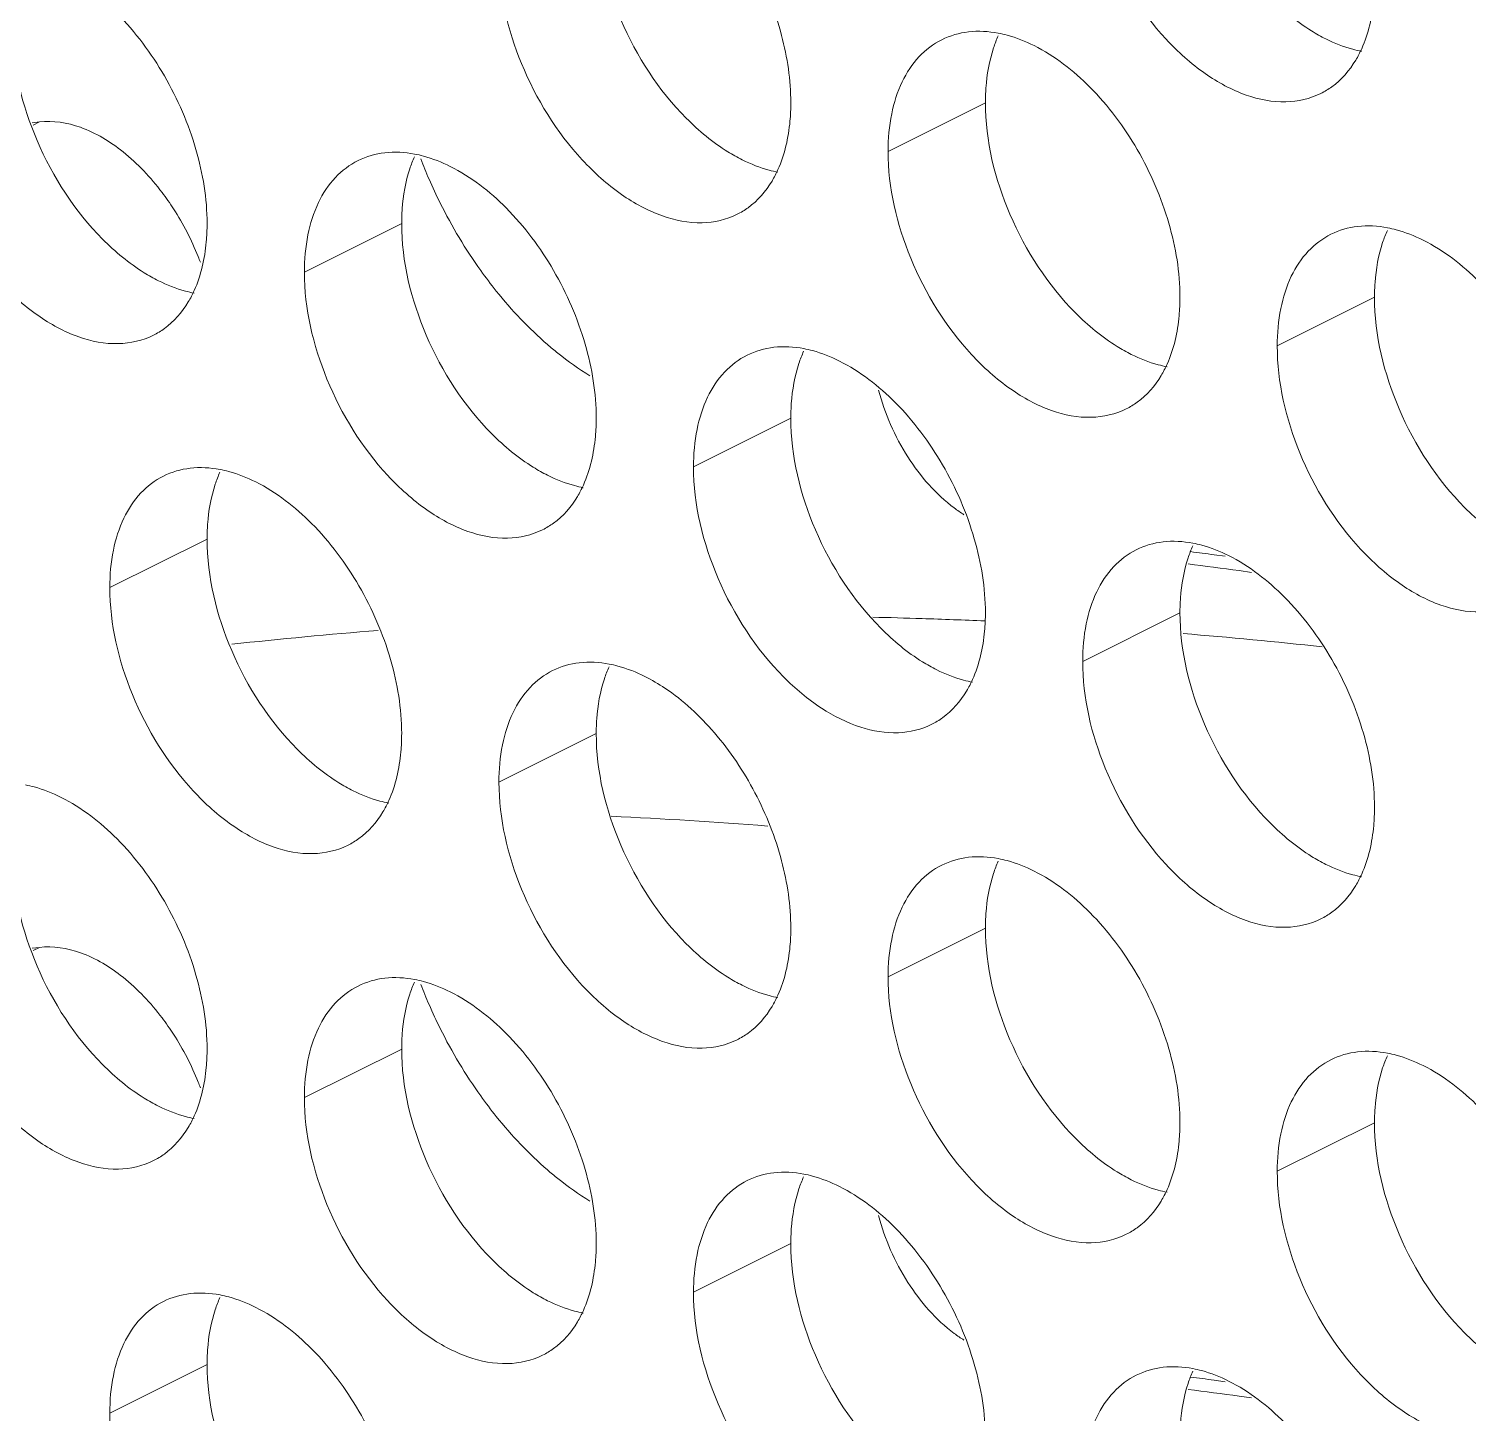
# Model space of a CAD drawing. Header units: millimetres. Extents: x 0 to 2524, y 0 to 1785.
# Drawn here: x 1851.07 to 1859.44, y 785.75 to 793.8 of the extents above; entities that cross this region are included whole.
import ezdxf

# ---------------------------------------------------------------- set-up
doc = ezdxf.new("R2010")
doc.units = ezdxf.units.MM
doc.header["$LTSCALE"] = 0.1
doc.layers.add('标注', color=251, linetype='Continuous', lineweight=9)

msp = doc.modelspace()

# ---------------------------------------------------------------- linework, layer by layer
at = {"layer": '标注'}
for p, q in [((1856.6313, 793.3751), (1856.0656, 793.0922)), ((1851.0885, 793.2583), (1851.1307, 793.2634)), ((1851.0941, 793.245), (1851.1307, 793.2634)), ((1853.2372, 792.6721), (1852.6715, 792.3893)), ((1858.894, 792.2437), (1858.3283, 791.9609)), ((1855.4999, 791.5408), (1854.9342, 791.2579)), ((1852.1058, 790.8378), (1851.5401, 790.555)), ((1857.9608, 790.7463), (1858.0249, 790.7376)), ((1858.1062, 790.6539), (1858.1779, 790.6441)), ((1857.7626, 790.4094), (1857.197, 790.1265)), ((1854.3685, 789.7064), (1853.8028, 789.4236)), ((1856.6313, 788.5751), (1856.0656, 788.2922)), ((1851.0885, 788.4583), (1851.1307, 788.4634)), ((1851.0941, 788.445), (1851.1307, 788.4634)), ((1853.2372, 787.8721), (1852.6715, 787.5893)), ((1858.894, 787.4437), (1858.3283, 787.1609)), ((1855.4999, 786.7408), (1854.9342, 786.4579)), ((1852.1058, 786.0378), (1851.5401, 785.755)), ((1857.9608, 785.9463), (1858.0249, 785.9376)), ((1858.1062, 785.8539), (1858.1779, 785.8441))]:
    msp.add_line(p, q, dxfattribs=at)
for centre, radius, start, end in [((1857.3758, 793.464), 0.734, 155.87957, 161.78032), ((1858.3797, 793.8346), 0.4532, 296.52559, 305.90341), ((1853.9817, 792.7611), 0.734, 155.87957, 161.78032), ((1856.0534, 794.0858), 2.8974, 200.98376, 203.50553), ((1850.5457, 791.8788), 1.6236, 21.72623, 32.78327), ((1854.9856, 793.1316), 0.4532, 296.52559, 305.90341), ((1859.6385, 792.3326), 0.734, 155.87957, 161.78032), ((1850.5709, 791.8888), 1.5965, 20.47854, 21.72497), ((1851.5915, 792.4287), 0.4532, 296.52559, 305.90341), ((1856.2444, 791.6297), 0.734, 155.87957, 161.78032), ((1857.2483, 792.0002), 0.4532, 296.52559, 305.90341), ((1852.8503, 790.9267), 0.734, 155.87957, 161.78032), ((1856.9534, 791.6884), 0.8381, 233.08212, 237.78281), ((1853.8542, 791.2973), 0.4532, 296.52559, 305.90341), ((1858.5072, 790.4983), 0.734, 155.87957, 161.78032), ((1853.5743, 757.2626), 33.6975, 82.27097, 82.77719), ((1853.4063, 757.1872), 33.8668, 82.27128, 82.50396), ((1855.293, 760.5318), 29.8592, 88.13877, 88.68745), ((1855.2832, 760.2346), 30.1566, 87.44559, 88.13851), ((1855.2131, 763.284), 27.1042, 94.47047, 96.27846), ((1855.1759, 758.6065), 31.7884, 83.83443, 85.3002), ((1855.113, 789.7954), 0.734, 155.87957, 161.78032), ((1856.117, 790.1659), 0.4532, 296.52559, 305.90341), ((1852.9818, 758.3404), 30.9203, 85.57825, 87.2676), ((1852.7228, 789.463), 0.4532, 296.52559, 305.90341), ((1857.3758, 788.664), 0.734, 155.87957, 161.78032), ((1858.3797, 789.0346), 0.4532, 296.52559, 305.90341), ((1853.9817, 787.9611), 0.734, 155.87957, 161.78032), ((1856.0534, 789.2858), 2.8974, 200.98376, 203.50553), ((1850.5457, 787.0788), 1.6236, 21.72623, 32.78327), ((1854.9856, 788.3316), 0.4532, 296.52559, 305.90341), ((1859.6385, 787.5326), 0.734, 155.87957, 161.78032), ((1850.5709, 787.0888), 1.5965, 20.47854, 21.72497), ((1851.5915, 787.6287), 0.4532, 296.52559, 305.90341), ((1856.2444, 786.8297), 0.734, 155.87957, 161.78032), ((1857.2483, 787.2002), 0.4532, 296.52559, 305.90341), ((1852.8503, 786.1267), 0.734, 155.87957, 161.78032), ((1856.9534, 786.8884), 0.8381, 233.08212, 237.78281), ((1853.8542, 786.4973), 0.4532, 296.52559, 305.90341), ((1858.5072, 785.6983), 0.734, 155.87957, 161.78032), ((1853.4063, 752.3872), 33.8668, 82.27128, 82.50396), ((1853.5743, 752.4626), 33.6975, 82.27097, 82.77719)]:
    msp.add_arc(centre, radius, start, end, dxfattribs=at)
for points, knots in [([(1858.5821, 793.429), (1858.5195, 793.3978), (1858.3696, 793.3638), (1858.1318, 793.4116), (1857.8934, 793.5422), (1857.5856, 793.8198), (1857.2996, 794.2825), (1857.197, 794.7149), (1857.197, 794.9265)], [0, 0, 0, 0, 0.090718, 0.191742, 0.308104, 0.439279, 0.725532, 1, 1, 1, 1]), ([(1854.768, 794.7703), (1854.8751, 794.6985), (1855.0752, 794.5123), (1855.3051, 794.1679), (1855.4584, 793.7804), (1855.4999, 793.5067), (1855.4999, 793.3751)], [0, 0, 0, 0, 0.237584, 0.49654, 0.757439, 1, 1, 1, 1]), ([(1854.8923, 793.2844), (1854.7308, 793.4472), (1854.4798, 793.8343), (1854.3685, 794.2849), (1854.3685, 794.5064)], [0, 0, 0, 0, 0.508684, 1, 1, 1, 1]), ([(1855.188, 792.7261), (1855.1254, 792.6949), (1854.9755, 792.6609), (1854.7377, 792.7087), (1854.4993, 792.8393), (1854.1915, 793.1168), (1853.9054, 793.5795), (1853.8028, 794.0119), (1853.8028, 794.2236)], [0, 0, 0, 0, 0.090718, 0.191742, 0.308104, 0.439279, 0.725532, 1, 1, 1, 1]), ([(1851.2573, 794.1356), (1851.3779, 794.0753), (1851.6084, 793.8949), (1851.8746, 793.5369), (1852.0558, 793.1181), (1852.1058, 792.8171), (1852.1058, 792.6721)], [0, 0, 0, 0, 0.229676, 0.488215, 0.753207, 1, 1, 1, 1]), ([(1858.894, 794.078), (1858.894, 794.0424), (1858.8883, 793.9101), (1858.8591, 793.7775), (1858.8194, 793.6891)], [0, 0, 0, 0, 0.268874, 1, 1, 1, 1]), ([(1858.6112, 793.7459), (1858.5827, 793.7601), (1858.4648, 793.8266), (1858.3593, 793.9139), (1858.2865, 793.9874)], [0, 0, 0, 0, 0.235002, 1, 1, 1, 1]), ([(1851.4982, 792.5815), (1851.3367, 792.7442), (1851.0857, 793.1314), (1850.9744, 793.582), (1850.9744, 793.8035)], [0, 0, 0, 0, 0.508684, 1, 1, 1, 1]), ([(1856.3775, 793.7412), (1856.4258, 793.7653), (1856.5359, 793.7971), (1856.6495, 793.7902), (1856.7064, 793.7794)], [0, 0, 0, 0, 0.482538, 1, 1, 1, 1]), ([(1856.0656, 793.0922), (1856.0656, 793.1651), (1856.0776, 793.304), (1856.1366, 793.4942), (1856.236, 793.6464), (1856.3286, 793.7168), (1856.3775, 793.7412)], [0, 0, 0, 0, 0.289235, 0.54966, 0.782932, 1, 1, 1, 1]), ([(1856.7064, 793.7794), (1856.7236, 793.7761), (1856.7952, 793.7595), (1856.8641, 793.7322), (1856.9141, 793.7072)], [0, 0, 0, 0, 0.238696, 1, 1, 1, 1]), ([(1856.9141, 793.7072), (1857.0348, 793.6469), (1857.2653, 793.4665), (1857.5315, 793.1084), (1857.7126, 792.6897), (1857.7626, 792.3886), (1857.7626, 792.2437)], [0, 0, 0, 0, 0.229676, 0.488215, 0.753207, 1, 1, 1, 1]), ([(1858.8189, 793.6737), (1858.8017, 793.677), (1858.7301, 793.6936), (1858.6612, 793.7209), (1858.6112, 793.7459)], [0, 0, 0, 0, 0.238696, 1, 1, 1, 1]), ([(1856.6313, 793.3751), (1856.6313, 793.4035), (1856.635, 793.5109), (1856.6538, 793.6183), (1856.6786, 793.6935)], [0, 0, 0, 0, 0.264225, 1, 1, 1, 1]), ([(1858.8194, 793.6891), (1858.8091, 793.6662), (1858.7658, 793.5823), (1858.7017, 793.5081), (1858.6455, 793.4674)], [0, 0, 0, 0, 0.265525, 1, 1, 1, 1]), ([(1851.7939, 792.0231), (1851.7313, 791.9919), (1851.5814, 791.9579), (1851.3436, 792.0057), (1851.1051, 792.1363), (1850.7974, 792.4139), (1850.5113, 792.8766), (1850.4087, 793.309), (1850.4087, 793.5207)], [0, 0, 0, 0, 0.090718, 0.191742, 0.308104, 0.439279, 0.725532, 1, 1, 1, 1]), ([(1855.4999, 793.3751), (1855.4999, 793.3394), (1855.4942, 793.2072), (1855.465, 793.0746), (1855.4253, 792.9862)], [0, 0, 0, 0, 0.268874, 1, 1, 1, 1]), ([(1857.1551, 792.153), (1856.9935, 792.3158), (1856.7425, 792.703), (1856.6313, 793.1536), (1856.6313, 793.3751)], [0, 0, 0, 0, 0.508684, 1, 1, 1, 1]), ([(1855.2171, 793.0429), (1855.1886, 793.0572), (1855.0707, 793.1237), (1854.9652, 793.211), (1854.8923, 793.2844)], [0, 0, 0, 0, 0.235002, 1, 1, 1, 1]), ([(1851.617, 793.0892), (1851.5424, 793.1487), (1851.3906, 793.2425), (1851.2102, 793.2729), (1851.1307, 793.2634)], [0, 0, 0, 0, 0.543816, 1, 1, 1, 1]), ([(1851.9107, 792.7579), (1851.8898, 792.7903), (1851.8052, 792.9116), (1851.7025, 793.021), (1851.617, 793.0892)], [0, 0, 0, 0, 0.260696, 1, 1, 1, 1]), ([(1852.6715, 792.3893), (1852.6715, 792.4621), (1852.6835, 792.6011), (1852.7425, 792.7912), (1852.8419, 792.9435), (1852.9345, 793.0139), (1852.9834, 793.0383)], [0, 0, 0, 0, 0.289235, 0.54966, 0.782932, 1, 1, 1, 1]), ([(1852.9834, 793.0383), (1853.0317, 793.0624), (1853.1418, 793.0941), (1853.2554, 793.0873), (1853.3123, 793.0764)], [0, 0, 0, 0, 0.482538, 1, 1, 1, 1]), ([(1853.3123, 793.0764), (1853.3295, 793.0731), (1853.4011, 793.0565), (1853.47, 793.0292), (1853.52, 793.0042)], [0, 0, 0, 0, 0.238696, 1, 1, 1, 1]), ([(1855.4248, 792.9708), (1855.4075, 792.9741), (1855.336, 792.9907), (1855.2671, 793.0179), (1855.2171, 793.0429)], [0, 0, 0, 0, 0.238696, 1, 1, 1, 1]), ([(1857.4507, 791.5947), (1857.3881, 791.5635), (1857.2382, 791.5295), (1857.0004, 791.5773), (1856.762, 791.7079), (1856.4542, 791.9855), (1856.1682, 792.4482), (1856.0656, 792.8806), (1856.0656, 793.0922)], [0, 0, 0, 0, 0.090718, 0.191742, 0.308104, 0.439279, 0.725532, 1, 1, 1, 1]), ([(1853.2372, 792.6721), (1853.2372, 792.7005), (1853.2409, 792.808), (1853.2597, 792.9154), (1853.2845, 792.9905)], [0, 0, 0, 0, 0.264225, 1, 1, 1, 1]), ([(1853.52, 793.0042), (1853.6406, 792.9439), (1853.8712, 792.7636), (1854.1374, 792.4055), (1854.3185, 791.9868), (1854.3685, 791.6857), (1854.3685, 791.5408)], [0, 0, 0, 0, 0.229676, 0.488215, 0.753207, 1, 1, 1, 1]), ([(1855.4253, 792.9862), (1855.415, 792.9633), (1855.3717, 792.8793), (1855.3076, 792.8052), (1855.2514, 792.7645)], [0, 0, 0, 0, 0.265525, 1, 1, 1, 1]), ([(1853.3964, 792.9302), (1853.4168, 792.8833), (1853.5029, 792.6987), (1853.6082, 792.523), (1853.697, 792.399)], [0, 0, 0, 0, 0.251276, 1, 1, 1, 1]), ([(1852.1058, 792.6721), (1852.1058, 792.6365), (1852.1001, 792.5042), (1852.0709, 792.3716), (1852.0312, 792.2833)], [0, 0, 0, 0, 0.268874, 1, 1, 1, 1]), ([(1853.761, 791.4501), (1853.5994, 791.6129), (1853.3484, 792), (1853.2372, 792.4506), (1853.2372, 792.6721)], [0, 0, 0, 0, 0.508684, 1, 1, 1, 1]), ([(1858.6402, 792.6098), (1858.6885, 792.6339), (1858.7986, 792.6657), (1858.9123, 792.6589), (1858.9692, 792.648)], [0, 0, 0, 0, 0.482538, 1, 1, 1, 1]), ([(1858.9692, 792.648), (1858.9864, 792.6447), (1859.0579, 792.6281), (1859.1269, 792.6008), (1859.1769, 792.5758)], [0, 0, 0, 0, 0.238696, 1, 1, 1, 1]), ([(1851.8229, 792.34), (1851.7945, 792.3542), (1851.6766, 792.4207), (1851.5711, 792.508), (1851.4982, 792.5815)], [0, 0, 0, 0, 0.235002, 1, 1, 1, 1]), ([(1858.3283, 791.9609), (1858.3283, 792.0337), (1858.3403, 792.1726), (1858.3994, 792.3628), (1858.4987, 792.515), (1858.5913, 792.5854), (1858.6402, 792.6098)], [0, 0, 0, 0, 0.289235, 0.54966, 0.782932, 1, 1, 1, 1]), ([(1858.894, 792.2437), (1858.894, 792.2721), (1858.8977, 792.3796), (1858.9165, 792.487), (1858.9413, 792.5621)], [0, 0, 0, 0, 0.264225, 1, 1, 1, 1]), ([(1859.1769, 792.5758), (1859.2975, 792.5155), (1859.528, 792.3351), (1859.7942, 791.9771), (1859.9754, 791.5583), (1860.0254, 791.2573), (1860.0254, 791.1123)], [0, 0, 0, 0, 0.229676, 0.488215, 0.753207, 1, 1, 1, 1]), ([(1854.0566, 790.8918), (1853.994, 790.8605), (1853.8441, 790.8266), (1853.6063, 790.8743), (1853.3679, 791.005), (1853.0601, 791.2825), (1852.7741, 791.7452), (1852.6715, 792.1776), (1852.6715, 792.3893)], [0, 0, 0, 0, 0.090718, 0.191742, 0.308104, 0.439279, 0.725532, 1, 1, 1, 1]), ([(1853.697, 792.399), (1853.726, 792.3585), (1853.8426, 792.2047), (1853.9761, 792.0634), (1854.0843, 791.9697)], [0, 0, 0, 0, 0.258123, 1, 1, 1, 1]), ([(1852.0306, 792.2678), (1852.0134, 792.2711), (1851.9419, 792.2877), (1851.8729, 792.315), (1851.8229, 792.34)], [0, 0, 0, 0, 0.238696, 1, 1, 1, 1]), ([(1852.0312, 792.2833), (1852.0209, 792.2604), (1851.9776, 792.1764), (1851.9135, 792.1022), (1851.8573, 792.0615)], [0, 0, 0, 0, 0.265525, 1, 1, 1, 1]), ([(1857.7626, 792.2437), (1857.7626, 792.2081), (1857.757, 792.0758), (1857.7277, 791.9432), (1857.688, 791.8548)], [0, 0, 0, 0, 0.268874, 1, 1, 1, 1]), ([(1859.4178, 791.0217), (1859.2563, 791.1844), (1859.0053, 791.5716), (1858.894, 792.0222), (1858.894, 792.2437)], [0, 0, 0, 0, 0.508684, 1, 1, 1, 1]), ([(1857.4798, 791.9116), (1857.4514, 791.9258), (1857.3335, 791.9923), (1857.228, 792.0796), (1857.1551, 792.153)], [0, 0, 0, 0, 0.235002, 1, 1, 1, 1]), ([(1854.0843, 791.9697), (1854.1043, 791.9524), (1854.1829, 791.8869), (1854.2666, 791.8273), (1854.3314, 791.7876)], [0, 0, 0, 0, 0.257666, 1, 1, 1, 1]), ([(1855.2461, 791.9069), (1855.2944, 791.931), (1855.4045, 791.9627), (1855.5182, 791.9559), (1855.575, 791.9451)], [0, 0, 0, 0, 0.482538, 1, 1, 1, 1]), ([(1859.7135, 790.4633), (1859.6509, 790.4321), (1859.5009, 790.3981), (1859.2632, 790.4459), (1859.0247, 790.5765), (1858.717, 790.8541), (1858.4309, 791.3168), (1858.3283, 791.7492), (1858.3283, 791.9609)], [0, 0, 0, 0, 0.090718, 0.191742, 0.308104, 0.439279, 0.725532, 1, 1, 1, 1]), ([(1854.9342, 791.2579), (1854.9342, 791.3308), (1854.9462, 791.4697), (1855.0053, 791.6599), (1855.1046, 791.8121), (1855.1972, 791.8825), (1855.2461, 791.9069)], [0, 0, 0, 0, 0.289235, 0.54966, 0.782932, 1, 1, 1, 1]), ([(1855.575, 791.9451), (1855.5923, 791.9418), (1855.6638, 791.9251), (1855.7327, 791.8979), (1855.7827, 791.8729)], [0, 0, 0, 0, 0.238696, 1, 1, 1, 1]), ([(1855.7827, 791.8729), (1855.9034, 791.8126), (1856.1339, 791.6322), (1856.4001, 791.2741), (1856.5813, 790.8554), (1856.6313, 790.5543), (1856.6313, 790.4094)], [0, 0, 0, 0, 0.229676, 0.488215, 0.753207, 1, 1, 1, 1]), ([(1857.6875, 791.8394), (1857.6703, 791.8427), (1857.5987, 791.8593), (1857.5298, 791.8866), (1857.4798, 791.9116)], [0, 0, 0, 0, 0.238696, 1, 1, 1, 1]), ([(1855.4999, 791.5408), (1855.4999, 791.5692), (1855.5036, 791.6766), (1855.5224, 791.784), (1855.5472, 791.8592)], [0, 0, 0, 0, 0.264225, 1, 1, 1, 1]), ([(1857.688, 791.8548), (1857.6777, 791.8319), (1857.6345, 791.748), (1857.5703, 791.6738), (1857.5141, 791.6331)], [0, 0, 0, 0, 0.265525, 1, 1, 1, 1]), ([(1856.0103, 791.7034), (1856.0455, 791.5666), (1856.1585, 791.3109), (1856.343, 791.0985), (1856.45, 791.0183)], [0, 0, 0, 0, 0.513788, 1, 1, 1, 1]), ([(1854.3685, 791.5408), (1854.3685, 791.5051), (1854.3628, 791.3729), (1854.3336, 791.2402), (1854.2939, 791.1519)], [0, 0, 0, 0, 0.268874, 1, 1, 1, 1]), ([(1856.0237, 790.3187), (1855.8621, 790.4815), (1855.6111, 790.8687), (1855.4999, 791.3192), (1855.4999, 791.5408)], [0, 0, 0, 0, 0.508684, 1, 1, 1, 1]), ([(1854.0857, 791.2086), (1854.0573, 791.2228), (1853.9393, 791.2893), (1853.8338, 791.3767), (1853.761, 791.4501)], [0, 0, 0, 0, 0.235002, 1, 1, 1, 1]), ([(1851.5401, 790.555), (1851.5401, 790.6278), (1851.5521, 790.7667), (1851.6111, 790.9569), (1851.7105, 791.1091), (1851.8031, 791.1795), (1851.852, 791.204)], [0, 0, 0, 0, 0.289235, 0.54966, 0.782932, 1, 1, 1, 1]), ([(1851.852, 791.204), (1851.9003, 791.2281), (1852.0104, 791.2598), (1852.1241, 791.253), (1852.1809, 791.2421)], [0, 0, 0, 0, 0.482538, 1, 1, 1, 1]), ([(1852.1809, 791.2421), (1852.1982, 791.2388), (1852.2697, 791.2222), (1852.3386, 791.1949), (1852.3886, 791.1699)], [0, 0, 0, 0, 0.238696, 1, 1, 1, 1]), ([(1854.2934, 791.1364), (1854.2762, 791.1397), (1854.2046, 791.1564), (1854.1357, 791.1836), (1854.0857, 791.2086)], [0, 0, 0, 0, 0.238696, 1, 1, 1, 1]), ([(1855.458, 790.0359), (1855.2965, 790.1987), (1855.0455, 790.5858), (1854.9342, 791.0364), (1854.9342, 791.2579)], [0, 0, 0, 0, 0.508684, 1, 1, 1, 1]), ([(1852.1058, 790.8378), (1852.1058, 790.8662), (1852.1095, 790.9737), (1852.1283, 791.0811), (1852.1531, 791.1562)], [0, 0, 0, 0, 0.264225, 1, 1, 1, 1]), ([(1852.3886, 791.1699), (1852.5093, 791.1096), (1852.7398, 790.9293), (1853.006, 790.5712), (1853.1871, 790.1525), (1853.2372, 789.8514), (1853.2372, 789.7064)], [0, 0, 0, 0, 0.229676, 0.488215, 0.753207, 1, 1, 1, 1]), ([(1854.2939, 791.1519), (1854.2836, 791.129), (1854.2404, 791.045), (1854.1762, 790.9709), (1854.12, 790.9302)], [0, 0, 0, 0, 0.265525, 1, 1, 1, 1]), ([(1859.7425, 790.7802), (1859.7141, 790.7944), (1859.5962, 790.8609), (1859.4907, 790.9482), (1859.4178, 791.0217)], [0, 0, 0, 0, 0.235002, 1, 1, 1, 1]), ([(1852.6296, 789.6158), (1852.468, 789.7786), (1852.217, 790.1657), (1852.1058, 790.6163), (1852.1058, 790.8378)], [0, 0, 0, 0, 0.508684, 1, 1, 1, 1]), ([(1857.197, 790.1265), (1857.197, 790.1994), (1857.209, 790.3383), (1857.268, 790.5285), (1857.3674, 790.6807), (1857.4599, 790.7511), (1857.5089, 790.7755)], [0, 0, 0, 0, 0.289235, 0.54966, 0.782932, 1, 1, 1, 1]), ([(1857.5089, 790.7755), (1857.5572, 790.7996), (1857.6673, 790.8314), (1857.7809, 790.8246), (1857.8378, 790.8137)], [0, 0, 0, 0, 0.482538, 1, 1, 1, 1]), ([(1857.8378, 790.8137), (1857.855, 790.8104), (1857.9266, 790.7938), (1857.9955, 790.7665), (1858.0455, 790.7415)], [0, 0, 0, 0, 0.238696, 1, 1, 1, 1]), ([(1857.7626, 790.4094), (1857.7626, 790.4378), (1857.7663, 790.5453), (1857.7851, 790.6527), (1857.81, 790.7278)], [0, 0, 0, 0, 0.264225, 1, 1, 1, 1]), ([(1858.0455, 790.7415), (1858.1661, 790.6812), (1858.3967, 790.5008), (1858.6629, 790.1428), (1858.844, 789.724), (1858.894, 789.4229), (1858.894, 789.278)], [0, 0, 0, 0, 0.229676, 0.488215, 0.753207, 1, 1, 1, 1]), ([(1852.9253, 789.0575), (1852.8627, 789.0262), (1852.7127, 788.9922), (1852.4749, 789.04), (1852.2365, 789.1706), (1851.9287, 789.4482), (1851.6427, 789.9109), (1851.5401, 790.3433), (1851.5401, 790.555)], [0, 0, 0, 0, 0.090718, 0.191742, 0.308104, 0.439279, 0.725532, 1, 1, 1, 1]), ([(1856.6313, 790.4094), (1856.6313, 790.3738), (1856.6256, 790.2415), (1856.5964, 790.1089), (1856.5566, 790.0205)], [0, 0, 0, 0, 0.268874, 1, 1, 1, 1]), ([(1858.2865, 789.1874), (1858.1249, 789.3501), (1857.8739, 789.7373), (1857.7626, 790.1879), (1857.7626, 790.4094)], [0, 0, 0, 0, 0.508684, 1, 1, 1, 1]), ([(1856.3484, 790.0773), (1856.32, 790.0915), (1856.2021, 790.158), (1856.0966, 790.2453), (1856.0237, 790.3187)], [0, 0, 0, 0, 0.235002, 1, 1, 1, 1]), ([(1854.1147, 790.0726), (1854.1631, 790.0967), (1854.2731, 790.1284), (1854.3868, 790.1216), (1854.4437, 790.1107)], [0, 0, 0, 0, 0.482538, 1, 1, 1, 1]), ([(1854.4437, 790.1107), (1854.4609, 790.1075), (1854.5325, 790.0908), (1854.6014, 790.0636), (1854.6514, 790.0386)], [0, 0, 0, 0, 0.238696, 1, 1, 1, 1]), ([(1858.5821, 788.629), (1858.5195, 788.5978), (1858.3696, 788.5638), (1858.1318, 788.6116), (1857.8934, 788.7422), (1857.5856, 789.0198), (1857.2996, 789.4825), (1857.197, 789.9149), (1857.197, 790.1265)], [0, 0, 0, 0, 0.090718, 0.191742, 0.308104, 0.439279, 0.725532, 1, 1, 1, 1]), ([(1853.8028, 789.4236), (1853.8028, 789.4964), (1853.8149, 789.6354), (1853.8739, 789.8256), (1853.9733, 789.9778), (1854.0658, 790.0482), (1854.1147, 790.0726)], [0, 0, 0, 0, 0.289235, 0.54966, 0.782932, 1, 1, 1, 1]), ([(1854.3685, 789.7064), (1854.3685, 789.7349), (1854.3722, 789.8423), (1854.391, 789.9497), (1854.4159, 790.0249)], [0, 0, 0, 0, 0.264225, 1, 1, 1, 1]), ([(1856.3194, 789.7604), (1856.2596, 789.7306), (1856.118, 789.6967), (1855.8919, 789.7359), (1855.6636, 789.8518), (1855.525, 789.9684), (1855.458, 790.0359)], [0, 0, 0, 0, 0.208571, 0.439041, 0.702839, 1, 1, 1, 1]), ([(1856.5561, 790.0051), (1856.5389, 790.0084), (1856.4673, 790.025), (1856.3984, 790.0523), (1856.3484, 790.0773)], [0, 0, 0, 0, 0.238696, 1, 1, 1, 1]), ([(1856.5566, 790.0205), (1856.5464, 789.9976), (1856.5031, 789.9136), (1856.439, 789.8395), (1856.3827, 789.7988)], [0, 0, 0, 0, 0.265525, 1, 1, 1, 1]), ([(1854.768, 789.9703), (1854.8751, 789.8985), (1855.0752, 789.7123), (1855.3051, 789.3679), (1855.4584, 788.9804), (1855.4999, 788.7067), (1855.4999, 788.5751)], [0, 0, 0, 0, 0.237584, 0.49654, 0.757439, 1, 1, 1, 1]), ([(1853.2372, 789.7064), (1853.2372, 789.6708), (1853.2315, 789.5386), (1853.2022, 789.4059), (1853.1625, 789.3176)], [0, 0, 0, 0, 0.268874, 1, 1, 1, 1]), ([(1854.8923, 788.4844), (1854.7308, 788.6472), (1854.4798, 789.0343), (1854.3685, 789.4849), (1854.3685, 789.7064)], [0, 0, 0, 0, 0.508684, 1, 1, 1, 1]), ([(1852.9543, 789.3743), (1852.9259, 789.3885), (1852.808, 789.455), (1852.7025, 789.5424), (1852.6296, 789.6158)], [0, 0, 0, 0, 0.235002, 1, 1, 1, 1]), ([(1851.0496, 789.4078), (1851.0668, 789.4045), (1851.1384, 789.3879), (1851.2073, 789.3606), (1851.2573, 789.3356)], [0, 0, 0, 0, 0.238696, 1, 1, 1, 1]), ([(1853.162, 789.3021), (1853.1448, 789.3054), (1853.0732, 789.322), (1853.0043, 789.3493), (1852.9543, 789.3743)], [0, 0, 0, 0, 0.238696, 1, 1, 1, 1]), ([(1855.188, 787.9261), (1855.1254, 787.8949), (1854.9755, 787.8609), (1854.7377, 787.9087), (1854.4993, 788.0393), (1854.1915, 788.3168), (1853.9054, 788.7795), (1853.8028, 789.2119), (1853.8028, 789.4236)], [0, 0, 0, 0, 0.090718, 0.191742, 0.308104, 0.439279, 0.725532, 1, 1, 1, 1]), ([(1851.2573, 789.3356), (1851.3779, 789.2753), (1851.6084, 789.0949), (1851.8746, 788.7369), (1852.0558, 788.3181), (1852.1058, 788.0171), (1852.1058, 787.8721)], [0, 0, 0, 0, 0.229676, 0.488215, 0.753207, 1, 1, 1, 1]), ([(1853.1625, 789.3176), (1853.1523, 789.2947), (1853.109, 789.2107), (1853.0449, 789.1366), (1852.9886, 789.0959)], [0, 0, 0, 0, 0.265525, 1, 1, 1, 1]), ([(1858.894, 789.278), (1858.894, 789.2424), (1858.8883, 789.1101), (1858.8591, 788.9775), (1858.8194, 788.8891)], [0, 0, 0, 0, 0.268874, 1, 1, 1, 1]), ([(1858.6112, 788.9459), (1858.5827, 788.9601), (1858.4648, 789.0266), (1858.3593, 789.1139), (1858.2865, 789.1874)], [0, 0, 0, 0, 0.235002, 1, 1, 1, 1]), ([(1851.4982, 787.7815), (1851.3367, 787.9442), (1851.0857, 788.3314), (1850.9744, 788.782), (1850.9744, 789.0035)], [0, 0, 0, 0, 0.508684, 1, 1, 1, 1]), ([(1856.0656, 788.2922), (1856.0656, 788.3651), (1856.0776, 788.504), (1856.1366, 788.6942), (1856.236, 788.8464), (1856.3286, 788.9168), (1856.3775, 788.9412)], [0, 0, 0, 0, 0.289235, 0.54966, 0.782932, 1, 1, 1, 1]), ([(1856.3775, 788.9412), (1856.4258, 788.9653), (1856.5359, 788.9971), (1856.6495, 788.9902), (1856.7064, 788.9794)], [0, 0, 0, 0, 0.482538, 1, 1, 1, 1]), ([(1856.7064, 788.9794), (1856.7236, 788.9761), (1856.7952, 788.9595), (1856.8641, 788.9322), (1856.9141, 788.9072)], [0, 0, 0, 0, 0.238696, 1, 1, 1, 1]), ([(1858.8189, 788.8737), (1858.8017, 788.877), (1858.7301, 788.8936), (1858.6612, 788.9209), (1858.6112, 788.9459)], [0, 0, 0, 0, 0.238696, 1, 1, 1, 1]), ([(1856.6313, 788.5751), (1856.6313, 788.6035), (1856.635, 788.7109), (1856.6538, 788.8183), (1856.6786, 788.8935)], [0, 0, 0, 0, 0.264225, 1, 1, 1, 1]), ([(1856.9141, 788.9072), (1857.0348, 788.8469), (1857.2653, 788.6665), (1857.5315, 788.3084), (1857.7126, 787.8897), (1857.7626, 787.5886), (1857.7626, 787.4437)], [0, 0, 0, 0, 0.229676, 0.488215, 0.753207, 1, 1, 1, 1]), ([(1858.8194, 788.8891), (1858.8091, 788.8662), (1858.7658, 788.7823), (1858.7017, 788.7081), (1858.6455, 788.6674)], [0, 0, 0, 0, 0.265525, 1, 1, 1, 1]), ([(1851.7939, 787.2231), (1851.7313, 787.1919), (1851.5814, 787.1579), (1851.3436, 787.2057), (1851.1051, 787.3363), (1850.7974, 787.6139), (1850.5113, 788.0766), (1850.4087, 788.509), (1850.4087, 788.7207)], [0, 0, 0, 0, 0.090718, 0.191742, 0.308104, 0.439279, 0.725532, 1, 1, 1, 1]), ([(1855.4999, 788.5751), (1855.4999, 788.5394), (1855.4942, 788.4072), (1855.465, 788.2746), (1855.4253, 788.1862)], [0, 0, 0, 0, 0.268874, 1, 1, 1, 1]), ([(1857.1551, 787.353), (1856.9935, 787.5158), (1856.7425, 787.903), (1856.6313, 788.3536), (1856.6313, 788.5751)], [0, 0, 0, 0, 0.508684, 1, 1, 1, 1]), ([(1851.617, 788.2892), (1851.5424, 788.3487), (1851.3906, 788.4425), (1851.2102, 788.4729), (1851.1307, 788.4634)], [0, 0, 0, 0, 0.543816, 1, 1, 1, 1]), ([(1855.2171, 788.2429), (1855.1886, 788.2572), (1855.0707, 788.3237), (1854.9652, 788.411), (1854.8923, 788.4844)], [0, 0, 0, 0, 0.235002, 1, 1, 1, 1]), ([(1851.9107, 787.9579), (1851.8898, 787.9903), (1851.8052, 788.1116), (1851.7025, 788.221), (1851.617, 788.2892)], [0, 0, 0, 0, 0.260696, 1, 1, 1, 1]), ([(1852.9834, 788.2383), (1853.0317, 788.2624), (1853.1418, 788.2941), (1853.2554, 788.2873), (1853.3123, 788.2764)], [0, 0, 0, 0, 0.482538, 1, 1, 1, 1]), ([(1853.3123, 788.2764), (1853.3295, 788.2731), (1853.4011, 788.2565), (1853.47, 788.2292), (1853.52, 788.2042)], [0, 0, 0, 0, 0.238696, 1, 1, 1, 1]), ([(1857.4507, 786.7947), (1857.3881, 786.7635), (1857.2382, 786.7295), (1857.0004, 786.7773), (1856.762, 786.9079), (1856.4542, 787.1855), (1856.1682, 787.6482), (1856.0656, 788.0806), (1856.0656, 788.2922)], [0, 0, 0, 0, 0.090718, 0.191742, 0.308104, 0.439279, 0.725532, 1, 1, 1, 1]), ([(1852.6715, 787.5893), (1852.6715, 787.6621), (1852.6835, 787.8011), (1852.7425, 787.9912), (1852.8419, 788.1435), (1852.9345, 788.2139), (1852.9834, 788.2383)], [0, 0, 0, 0, 0.289235, 0.54966, 0.782932, 1, 1, 1, 1]), ([(1853.2372, 787.8721), (1853.2372, 787.9005), (1853.2409, 788.008), (1853.2597, 788.1154), (1853.2845, 788.1905)], [0, 0, 0, 0, 0.264225, 1, 1, 1, 1]), ([(1853.52, 788.2042), (1853.6406, 788.1439), (1853.8712, 787.9636), (1854.1374, 787.6055), (1854.3185, 787.1868), (1854.3685, 786.8857), (1854.3685, 786.7408)], [0, 0, 0, 0, 0.229676, 0.488215, 0.753207, 1, 1, 1, 1]), ([(1855.4248, 788.1708), (1855.4075, 788.1741), (1855.336, 788.1907), (1855.2671, 788.2179), (1855.2171, 788.2429)], [0, 0, 0, 0, 0.238696, 1, 1, 1, 1]), ([(1855.4253, 788.1862), (1855.415, 788.1633), (1855.3717, 788.0793), (1855.3076, 788.0052), (1855.2514, 787.9645)], [0, 0, 0, 0, 0.265525, 1, 1, 1, 1]), ([(1853.3964, 788.1302), (1853.4168, 788.0833), (1853.5029, 787.8987), (1853.6082, 787.723), (1853.697, 787.599)], [0, 0, 0, 0, 0.251276, 1, 1, 1, 1]), ([(1852.1058, 787.8721), (1852.1058, 787.8365), (1852.1001, 787.7042), (1852.0709, 787.5716), (1852.0312, 787.4833)], [0, 0, 0, 0, 0.268874, 1, 1, 1, 1]), ([(1853.761, 786.6501), (1853.5994, 786.8129), (1853.3484, 787.2), (1853.2372, 787.6506), (1853.2372, 787.8721)], [0, 0, 0, 0, 0.508684, 1, 1, 1, 1]), ([(1858.6402, 787.8098), (1858.6885, 787.8339), (1858.7986, 787.8657), (1858.9123, 787.8589), (1858.9692, 787.848)], [0, 0, 0, 0, 0.482538, 1, 1, 1, 1]), ([(1858.9692, 787.848), (1858.9864, 787.8447), (1859.0579, 787.8281), (1859.1269, 787.8008), (1859.1769, 787.7758)], [0, 0, 0, 0, 0.238696, 1, 1, 1, 1]), ([(1851.8229, 787.54), (1851.7945, 787.5542), (1851.6766, 787.6207), (1851.5711, 787.708), (1851.4982, 787.7815)], [0, 0, 0, 0, 0.235002, 1, 1, 1, 1]), ([(1858.3283, 787.1609), (1858.3283, 787.2337), (1858.3403, 787.3726), (1858.3994, 787.5628), (1858.4987, 787.715), (1858.5913, 787.7854), (1858.6402, 787.8098)], [0, 0, 0, 0, 0.289235, 0.54966, 0.782932, 1, 1, 1, 1]), ([(1858.894, 787.4437), (1858.894, 787.4721), (1858.8977, 787.5796), (1858.9165, 787.687), (1858.9413, 787.7621)], [0, 0, 0, 0, 0.264225, 1, 1, 1, 1]), ([(1859.1769, 787.7758), (1859.2975, 787.7155), (1859.528, 787.5351), (1859.7942, 787.1771), (1859.9754, 786.7583), (1860.0254, 786.4573), (1860.0254, 786.3123)], [0, 0, 0, 0, 0.229676, 0.488215, 0.753207, 1, 1, 1, 1]), ([(1853.697, 787.599), (1853.726, 787.5585), (1853.8426, 787.4047), (1853.9761, 787.2634), (1854.0843, 787.1697)], [0, 0, 0, 0, 0.258123, 1, 1, 1, 1]), ([(1852.0306, 787.4678), (1852.0134, 787.4711), (1851.9419, 787.4877), (1851.8729, 787.515), (1851.8229, 787.54)], [0, 0, 0, 0, 0.238696, 1, 1, 1, 1]), ([(1854.0566, 786.0918), (1853.994, 786.0605), (1853.8441, 786.0266), (1853.6063, 786.0743), (1853.3679, 786.205), (1853.0601, 786.4825), (1852.7741, 786.9452), (1852.6715, 787.3776), (1852.6715, 787.5893)], [0, 0, 0, 0, 0.090718, 0.191742, 0.308104, 0.439279, 0.725532, 1, 1, 1, 1]), ([(1852.0312, 787.4833), (1852.0209, 787.4604), (1851.9776, 787.3764), (1851.9135, 787.3022), (1851.8573, 787.2615)], [0, 0, 0, 0, 0.265525, 1, 1, 1, 1]), ([(1857.7626, 787.4437), (1857.7626, 787.4081), (1857.757, 787.2758), (1857.7277, 787.1432), (1857.688, 787.0548)], [0, 0, 0, 0, 0.268874, 1, 1, 1, 1]), ([(1859.4178, 786.2217), (1859.2563, 786.3844), (1859.0053, 786.7716), (1858.894, 787.2222), (1858.894, 787.4437)], [0, 0, 0, 0, 0.508684, 1, 1, 1, 1]), ([(1857.4798, 787.1116), (1857.4514, 787.1258), (1857.3335, 787.1923), (1857.228, 787.2796), (1857.1551, 787.353)], [0, 0, 0, 0, 0.235002, 1, 1, 1, 1]), ([(1854.0843, 787.1697), (1854.1043, 787.1524), (1854.1829, 787.0869), (1854.2666, 787.0273), (1854.3314, 786.9876)], [0, 0, 0, 0, 0.257666, 1, 1, 1, 1]), ([(1854.9342, 786.4579), (1854.9342, 786.5308), (1854.9462, 786.6697), (1855.0053, 786.8599), (1855.1046, 787.0121), (1855.1972, 787.0825), (1855.2461, 787.1069)], [0, 0, 0, 0, 0.289235, 0.54966, 0.782932, 1, 1, 1, 1]), ([(1855.2461, 787.1069), (1855.2944, 787.131), (1855.4045, 787.1627), (1855.5182, 787.1559), (1855.575, 787.1451)], [0, 0, 0, 0, 0.482538, 1, 1, 1, 1]), ([(1855.575, 787.1451), (1855.5923, 787.1418), (1855.6638, 787.1251), (1855.7327, 787.0979), (1855.7827, 787.0729)], [0, 0, 0, 0, 0.238696, 1, 1, 1, 1]), ([(1857.6875, 787.0394), (1857.6703, 787.0427), (1857.5987, 787.0593), (1857.5298, 787.0866), (1857.4798, 787.1116)], [0, 0, 0, 0, 0.238696, 1, 1, 1, 1]), ([(1859.7135, 785.6633), (1859.6509, 785.6321), (1859.5009, 785.5981), (1859.2632, 785.6459), (1859.0247, 785.7765), (1858.717, 786.0541), (1858.4309, 786.5168), (1858.3283, 786.9492), (1858.3283, 787.1609)], [0, 0, 0, 0, 0.090718, 0.191742, 0.308104, 0.439279, 0.725532, 1, 1, 1, 1]), ([(1855.4999, 786.7408), (1855.4999, 786.7692), (1855.5036, 786.8766), (1855.5224, 786.984), (1855.5472, 787.0592)], [0, 0, 0, 0, 0.264225, 1, 1, 1, 1]), ([(1855.7827, 787.0729), (1855.9034, 787.0126), (1856.1339, 786.8322), (1856.4001, 786.4741), (1856.5813, 786.0554), (1856.6313, 785.7543), (1856.6313, 785.6094)], [0, 0, 0, 0, 0.229676, 0.488215, 0.753207, 1, 1, 1, 1]), ([(1857.688, 787.0548), (1857.6777, 787.0319), (1857.6345, 786.948), (1857.5703, 786.8738), (1857.5141, 786.8331)], [0, 0, 0, 0, 0.265525, 1, 1, 1, 1]), ([(1856.0103, 786.9034), (1856.0455, 786.7666), (1856.1585, 786.5109), (1856.343, 786.2985), (1856.45, 786.2183)], [0, 0, 0, 0, 0.513788, 1, 1, 1, 1]), ([(1854.3685, 786.7408), (1854.3685, 786.7051), (1854.3628, 786.5729), (1854.3336, 786.4402), (1854.2939, 786.3519)], [0, 0, 0, 0, 0.268874, 1, 1, 1, 1]), ([(1856.0237, 785.5187), (1855.8621, 785.6815), (1855.6111, 786.0687), (1855.4999, 786.5192), (1855.4999, 786.7408)], [0, 0, 0, 0, 0.508684, 1, 1, 1, 1]), ([(1854.0857, 786.4086), (1854.0573, 786.4228), (1853.9393, 786.4893), (1853.8338, 786.5767), (1853.761, 786.6501)], [0, 0, 0, 0, 0.235002, 1, 1, 1, 1]), ([(1851.852, 786.404), (1851.9003, 786.4281), (1852.0104, 786.4598), (1852.1241, 786.453), (1852.1809, 786.4421)], [0, 0, 0, 0, 0.482538, 1, 1, 1, 1]), ([(1852.1809, 786.4421), (1852.1982, 786.4388), (1852.2697, 786.4222), (1852.3386, 786.3949), (1852.3886, 786.3699)], [0, 0, 0, 0, 0.238696, 1, 1, 1, 1]), ([(1855.458, 785.2359), (1855.2965, 785.3987), (1855.0455, 785.7858), (1854.9342, 786.2364), (1854.9342, 786.4579)], [0, 0, 0, 0, 0.508684, 1, 1, 1, 1]), ([(1851.5401, 785.755), (1851.5401, 785.8278), (1851.5521, 785.9667), (1851.6111, 786.1569), (1851.7105, 786.3091), (1851.8031, 786.3795), (1851.852, 786.404)], [0, 0, 0, 0, 0.289235, 0.54966, 0.782932, 1, 1, 1, 1]), ([(1852.1058, 786.0378), (1852.1058, 786.0662), (1852.1095, 786.1737), (1852.1283, 786.2811), (1852.1531, 786.3562)], [0, 0, 0, 0, 0.264225, 1, 1, 1, 1]), ([(1852.3886, 786.3699), (1852.5093, 786.3096), (1852.7398, 786.1293), (1853.006, 785.7712), (1853.1871, 785.3525), (1853.2372, 785.0514), (1853.2372, 784.9064)], [0, 0, 0, 0, 0.229676, 0.488215, 0.753207, 1, 1, 1, 1]), ([(1854.2934, 786.3364), (1854.2762, 786.3397), (1854.2046, 786.3564), (1854.1357, 786.3836), (1854.0857, 786.4086)], [0, 0, 0, 0, 0.238696, 1, 1, 1, 1]), ([(1854.2939, 786.3519), (1854.2836, 786.329), (1854.2404, 786.245), (1854.1762, 786.1709), (1854.12, 786.1302)], [0, 0, 0, 0, 0.265525, 1, 1, 1, 1]), ([(1859.7425, 785.9802), (1859.7141, 785.9944), (1859.5962, 786.0609), (1859.4907, 786.1482), (1859.4178, 786.2217)], [0, 0, 0, 0, 0.235002, 1, 1, 1, 1]), ([(1852.6296, 784.8158), (1852.468, 784.9786), (1852.217, 785.3657), (1852.1058, 785.8163), (1852.1058, 786.0378)], [0, 0, 0, 0, 0.508684, 1, 1, 1, 1]), ([(1857.5089, 785.9755), (1857.5572, 785.9996), (1857.6673, 786.0314), (1857.7809, 786.0246), (1857.8378, 786.0137)], [0, 0, 0, 0, 0.482538, 1, 1, 1, 1]), ([(1857.8378, 786.0137), (1857.855, 786.0104), (1857.9266, 785.9938), (1857.9955, 785.9665), (1858.0455, 785.9415)], [0, 0, 0, 0, 0.238696, 1, 1, 1, 1]), ([(1857.197, 785.3265), (1857.197, 785.3994), (1857.209, 785.5383), (1857.268, 785.7285), (1857.3674, 785.8807), (1857.4599, 785.9511), (1857.5089, 785.9755)], [0, 0, 0, 0, 0.289235, 0.54966, 0.782932, 1, 1, 1, 1]), ([(1857.7626, 785.6094), (1857.7626, 785.6378), (1857.7663, 785.7453), (1857.7851, 785.8527), (1857.81, 785.9278)], [0, 0, 0, 0, 0.264225, 1, 1, 1, 1]), ([(1858.0455, 785.9415), (1858.1661, 785.8812), (1858.3967, 785.7008), (1858.6629, 785.3428), (1858.844, 784.924), (1858.894, 784.6229), (1858.894, 784.478)], [0, 0, 0, 0, 0.229676, 0.488215, 0.753207, 1, 1, 1, 1]), ([(1852.9253, 784.2575), (1852.8627, 784.2262), (1852.7127, 784.1922), (1852.4749, 784.24), (1852.2365, 784.3706), (1851.9287, 784.6482), (1851.6427, 785.1109), (1851.5401, 785.5433), (1851.5401, 785.755)], [0, 0, 0, 0, 0.090718, 0.191742, 0.308104, 0.439279, 0.725532, 1, 1, 1, 1])]:
    msp.add_open_spline(points, degree=3, knots=knots, dxfattribs=at)
msp.add_open_spline([(1854.6514, 790.0386), (1854.6917, 790.0184), (1854.7306, 789.9954), (1854.768, 789.9703)], degree=3, dxfattribs=at)

doc.saveas('drawing.dxf')
